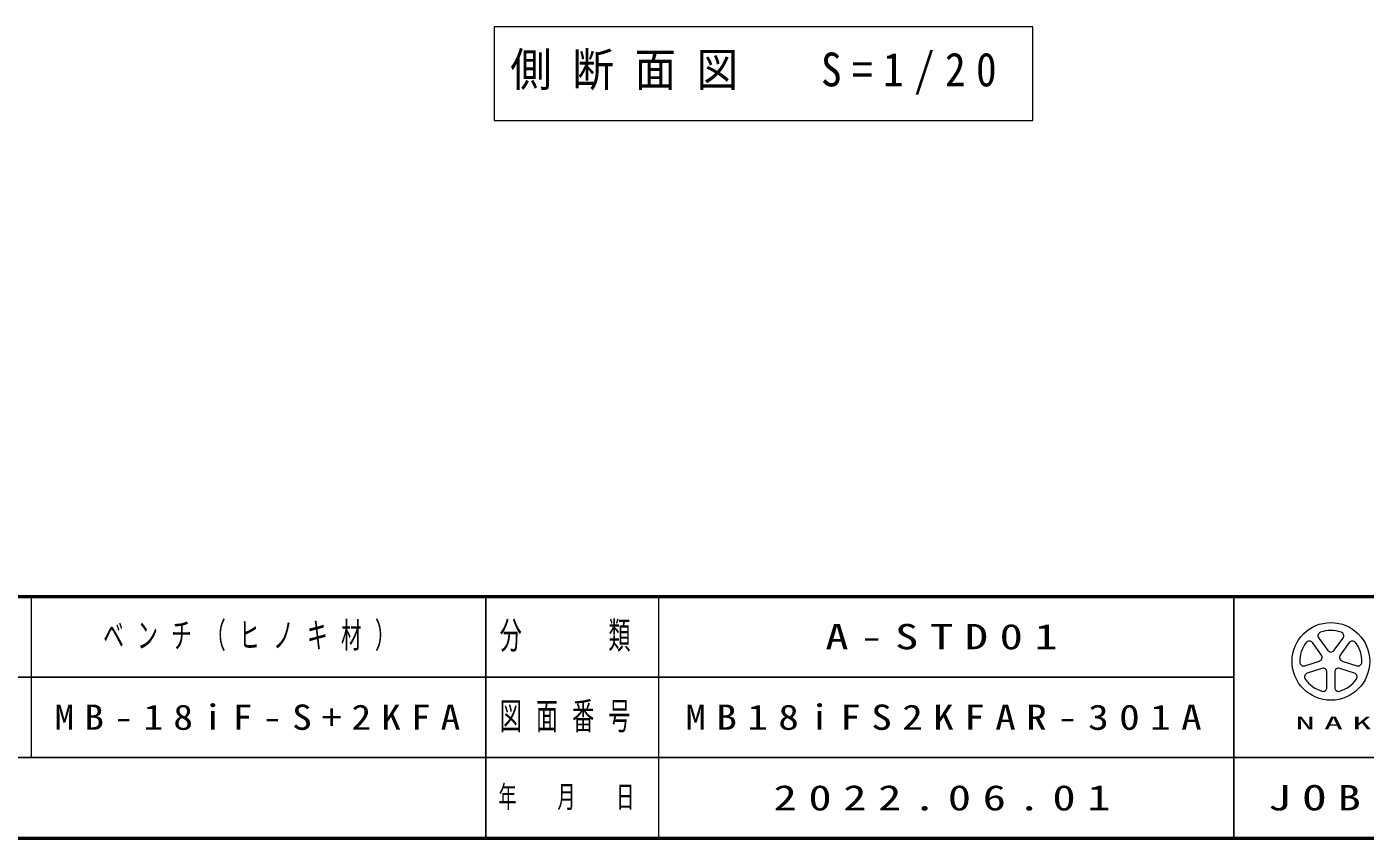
# Model space of a CAD drawing. Units: millimetres on the paper, scale 1:20. Extents: x -385 to 0, y 0 to 267.
# Drawn here: x -174.9 to -58.6, y 0 to 70.5 of the extents above; entities that cross this region are included whole.
import ezdxf

# ---------------------------------------------------------------- set-up
doc = ezdxf.new("R2010")
doc.units = ezdxf.units.MM
doc.layers.add('1_20', color=7, linetype='Continuous', lineweight=25)
doc.layers.add('LY_3', color=7, linetype='Continuous', lineweight=13)
doc.layers.add('LY_4', color=7, linetype='Continuous')
doc.styles.add('ＭＳ ゴシック', font='')
doc.styles.get('ＭＳ ゴシック').set_extended_font_data('MS Gothic')

msp = doc.modelspace()

# ---------------------------------------------------------------- linework, layer by layer
at = {"layer": '1_20', "lineweight": 13}
for p, q in [((-134.279, 70.507), (-134.279, 62.373)), ((-87.479, 70.507), (-134.279, 70.507)), ((-87.479, 62.373), (-87.479, 70.507)), ((-134.279, 62.373), (-87.479, 62.373))]:
    msp.add_line(p, q, dxfattribs=at)
at = {"layer": 'LY_3', "lineweight": 50}
for p, q in [((-385, 21), (0, 21)), ((-385, 0), (0, 0))]:
    msp.add_line(p, q, dxfattribs=at)
at = {"layer": 'LY_3'}
for p, q in [((-174.5, 21), (-174.5, 7)), ((-120, 21), (-120, 0)), ((-62.39, 15.917), (-63.175, 16.997)), ((-62.629, 17.393), (-61.844, 16.313)), ((-61.298, 16.313), (-60.513, 17.393)), ((-59.967, 16.997), (-60.752, 15.917)), ((-63.828, 14.985), (-62.559, 15.397)), ((-60.583, 15.397), (-59.313, 14.985)), ((-62.35, 14.755), (-63.62, 14.343)), ((-61.908, 13.099), (-61.908, 14.434)), ((-61.233, 14.434), (-61.233, 13.099)), ((-59.522, 14.343), (-60.792, 14.755))]:
    msp.add_line(p, q, dxfattribs=at)
at = {"layer": 'LY_3', "color": 211, "lineweight": 25}
for p, q in [((-135, 21), (-135, 0)), ((-70, 21), (-70, 0)), ((-187.5, 14), (-70, 14)), ((-242.5, 7), (0, 7))]:
    msp.add_line(p, q, dxfattribs=at)
at = {"layer": 'LY_3'}
msp.add_circle((-61.571, 15.363), 3.375, dxfattribs=at)
for centre, radius, start, end in [((-62.356, 17.592), 0.338, 109.39847, 215.99997), ((-61.571, 15.363), 2.7, 70.60155, 109.39847), ((-60.786, 17.592), 0.338, 324, 70.60155), ((-61.571, 15.363), 2.7, 142.60154, 181.39846), ((-63.448, 16.798), 0.338, 35.99999, 142.60154), ((-61.571, 16.512), 0.338, 215.99998, 324), ((-59.694, 16.798), 0.338, 37.39846, 143.99995), ((-61.571, 15.363), 2.7, 358.60155, 37.39847), ((-63.933, 15.306), 0.338, 181.39848, 287.99997), ((-62.663, 15.718), 0.338, 287.99998, 35.99999), ((-60.479, 15.718), 0.338, 143.99996, 251.99999), ((-59.209, 15.306), 0.338, 252.00001, 358.60156), ((-63.516, 14.022), 0.338, 107.99999, 214.60154), ((-62.246, 14.434), 0.338, 359.99997, 107.99999), ((-60.896, 14.434), 0.338, 71.99997, 179.99999), ((-59.626, 14.022), 0.338, 325.39847, 71.99996), ((-61.571, 15.363), 2.7, 214.60156, 253.39848), ((-62.246, 13.099), 0.338, 253.39847, 359.99997), ((-60.896, 13.099), 0.338, 179.99999, 286.60154), ((-61.571, 15.363), 2.7, 286.60155, 325.39847)]:
    msp.add_arc(centre, radius, start, end, dxfattribs=at)

# ---------------------------------------------------------------- texts
at = {"layer": '1_20', "insert": (-132.879, 66.44), "char_height": 2.933, "attachment_point": 4, "style": 'ＭＳ ゴシック'}
msp.add_mtext('\\T1.5;\\W0.9;側断面図\u3000S=1/20', dxfattribs=at)
at = {"layer": 'LY_3', "color": 4, "attachment_point": 5, "style": 'ＭＳ ゴシック'}
for s, insert, char_height in [('\\T1.64;\\W0.6;分\u3000\u3000類', (-127.5, 17.5), 2.346), ('\\T1.64;\\W0.6;図面番号', (-127.5, 10.5), 2.346), ('\\T1.5;\\W2.2;NAKAMURA\\~MFG.CORPORATION', (-35, 10), 1.1), ('\\T1.64;\\W0.6;年\u3000月\u3000日', (-127.5, 3.5), 1.906), ('\\T1.5;\\W1.35;JOB', (-62.5, 3.5), 2.199)]:
    msp.add_mtext(s, dxfattribs=dict(at, insert=insert, char_height=char_height))
at = {"layer": 'LY_4', "char_height": 2.199, "attachment_point": 4, "style": 'ＭＳ ゴシック'}
for s, insert in [('\\T1.64;\\W0.6;ベンチ（ヒノキ材）', (-168.25, 17.5)), ('\\T1.5;\\W1.35;A-STD01', (-105.5, 17.5)), ('\\T1.5;\\W1.15;MB-18iF-S+2KFA', (-172.483, 10.5)), ('\\T1.5;\\W1.2;MB18iFS2KFAR-301A', (-117.667, 10.5)), ('\\T1.5;\\W1.35;2022.06.01', (-110, 3.5))]:
    msp.add_mtext(s, dxfattribs=dict(at, insert=insert))

doc.saveas('drawing.dxf')
